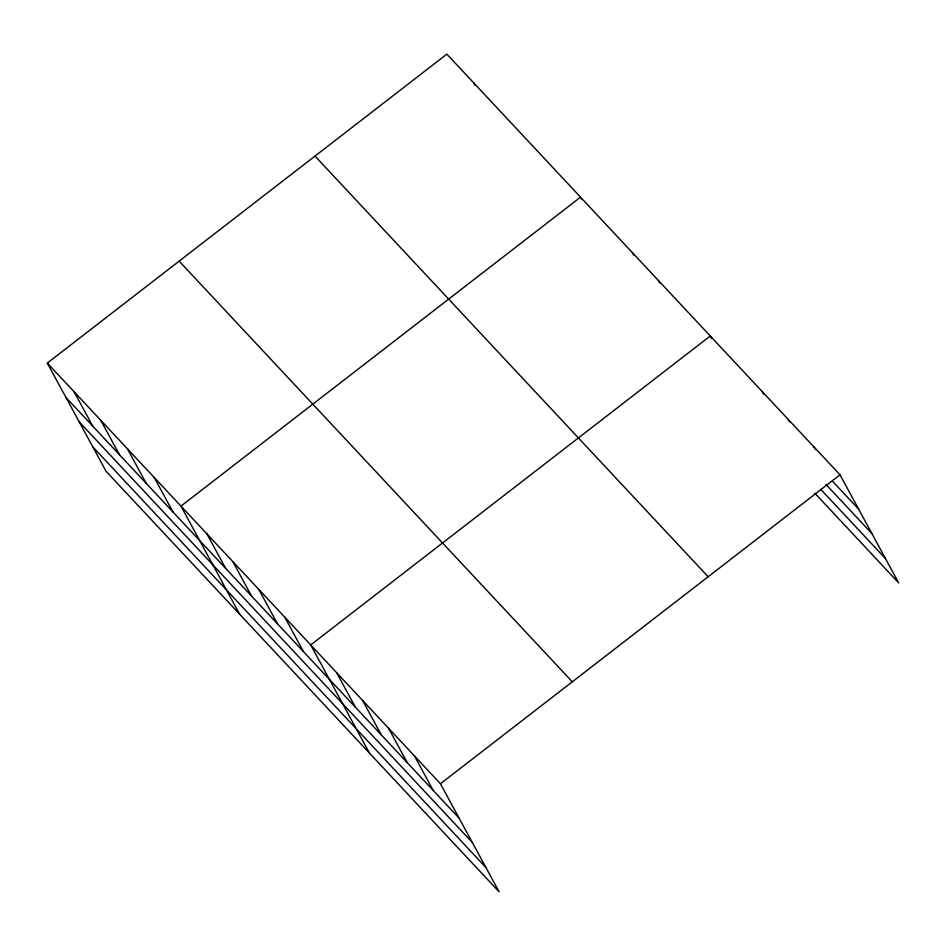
<?xml version="1.0" encoding="UTF-8"?>
<svg xmlns="http://www.w3.org/2000/svg" width="946" height="946" viewBox="0 0 946 946"><rect width="100%" height="100%" fill="white"/><g stroke="black" fill="none" stroke-linecap="round" stroke-linejoin="round"><path stroke-width="1.42" d="M47.3 363.087L440.446 783.761L499.145 891.865L105.999 471.191L47.3 363.087L446.855 54.135L840.001 474.809L898.7 582.913L814.873 493.221M440.446 783.761L840.001 474.809M832.752 481.49L858.708 509.255M826 484.447L871.905 533.568M820.631 489.2L885.503 558.613M315.006 156.09L708.152 576.764M179.149 261.131L572.295 681.806M66.007 397.533L459.153 818.207M79.204 421.845L472.35 842.519M92.803 446.89L485.948 867.565M814.057 447.044L815.44 449.587M788.101 419.279L789.484 421.821M762.157 391.514L763.54 394.068M711.652 338.538L710.257 335.984L310.714 644.936L369.413 753.051M658.369 280.454L659.752 283.008M632.425 252.688L633.808 255.243M581.908 199.712L580.525 197.158L180.97 506.11L239.669 614.226M473.591 82.74L474.975 85.282M414.502 755.996L433.209 790.442M388.546 728.231L407.253 762.677M362.602 700.466L381.309 734.912M336.658 672.701L355.365 707.147M284.758 617.17L303.465 651.617M258.814 589.405L277.521 623.863M232.87 561.64L251.565 596.098M206.914 533.875L225.621 568.333M154.233 477.505L172.941 511.963M127.497 448.901L146.204 483.347M100.773 420.296L119.468 454.742M74.036 391.691L92.743 426.138"/></g></svg>
